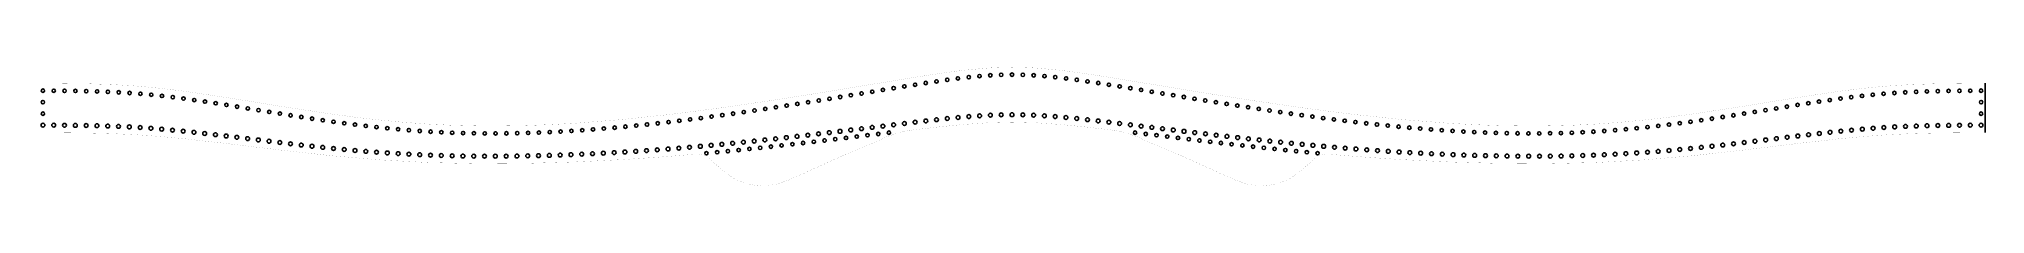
# Model space of a CAD drawing. Extents: x 148.9 to 220.9, y -22.9 to -18.5.
import ezdxf

# ---------------------------------------------------------------- set-up
doc = ezdxf.new("R2010")
doc.units = 0
doc.layers.add('COAMING', color=7, linetype='CONTINUOUS')

msp = doc.modelspace()

# ---------------------------------------------------------------- linework, layer by layer
at = {"layer": 'COAMING', "color": 0, "linetype": 'CONTINUOUS'}
msp.add_line((220.88125, -20.951064, 0.000497), (220.88125, -19.124243, 0.000497), dxfattribs=at)
at = {"layer": 'COAMING', "color": 0, "linetype": 'CONTINUOUS', "const_width": 0.002}
for points in [[(148.88125, -19.124243), (150.68359, -19.14302), (151.5833, -19.172815), (152.48125, -19.227098), (153.38414, -19.312273), (154.28492, -19.423362), (156.08125, -19.694237), (157.88024, -19.986729), (159.68125, -20.261169), (160.57839, -20.380321), (161.47759, -20.484078), (162.37862, -20.570054), (163.28125, -20.635865), (164.18045, -20.679563), (165.08052, -20.702209), (165.98095, -20.705066), (166.88125, -20.689397), (167.78261, -20.65638), (168.68317, -20.607258), (170.48125, -20.46559), (172.28344, -20.273226), (174.08125, -20.041234), (175.88329, -19.77867), (177.68125, -19.495525), (181.28125, -18.906), (182.17871, -18.766357), (183.07835, -18.646288), (183.97944, -18.56221), (184.4303, -18.538796), (184.88125, -18.530536)], [(184.88125, -18.530536), (184.88125, -18.530536), (185.3322, -18.538796), (185.78306, -18.56221), (186.68415, -18.646288), (187.58379, -18.766357), (188.48125, -18.906), (192.08125, -19.495525), (193.87921, -19.77867), (195.68125, -20.041234), (197.47906, -20.273226), (199.28125, -20.46559), (201.07933, -20.607258), (201.97989, -20.65638), (202.88125, -20.689397), (203.78155, -20.705066), (204.68198, -20.702209), (205.58205, -20.679563), (206.48125, -20.635865), (207.38388, -20.570054), (208.28491, -20.484078), (209.18411, -20.380321), (210.08125, -20.261169), (211.88226, -19.986729), (213.68125, -19.694237), (215.47758, -19.423362), (216.37836, -19.312273), (217.28125, -19.227098), (218.1792, -19.172815), (219.07891, -19.14302), (220.88125, -19.124243)], [(148.88125, -20.951064), (148.88125, -19.124243)], [(173.11765, -21.754667), (173.18731, -21.751808), (173.30042, -21.75566), (173.40826, -21.774937), (173.5429, -21.830308), (173.66816, -21.912395), (173.90104, -22.114714), (174.30337, -22.451781), (174.50828, -22.591214), (174.72162, -22.708066), (175.00021, -22.818052), (175.29097, -22.888948), (175.58649, -22.919613), (175.87934, -22.908903), (176.17107, -22.855728), (176.45454, -22.768725), (176.73213, -22.658841), (177.00618, -22.537024), (177.13505, -22.478304), (177.31437, -22.396335), (178.52688, -21.850603), (179.69389, -21.348676), (180.2942, -21.088127), (180.60209, -20.97827), (180.91832, -20.897374), (181.28125, -20.843936)], [(184.88125, -20.56418), (183.98025, -20.587792), (183.07965, -20.650458), (182.17985, -20.739923), (181.28125, -20.843936)], [(188.48125, -20.843936), (187.58265, -20.739923), (186.68285, -20.650458), (185.78225, -20.587792), (184.88125, -20.56418), (184.88125, -20.56418)], [(196.64485, -21.754667), (196.57519, -21.751808), (196.46208, -21.75566), (196.35424, -21.774937), (196.2196, -21.830308), (196.09434, -21.912395), (195.86146, -22.114714), (195.45913, -22.451781), (195.25422, -22.591214), (195.04088, -22.708066), (194.76229, -22.818052), (194.47153, -22.888948), (194.17601, -22.919613), (193.88316, -22.908903), (193.59143, -22.855728), (193.30796, -22.768725), (193.03037, -22.658841), (192.75632, -22.537024), (192.62745, -22.478304), (192.44813, -22.396335), (191.23562, -21.850603), (190.06861, -21.348676), (189.4683, -21.088127), (189.16041, -20.97827), (188.84418, -20.897374), (188.48125, -20.843936)], [(173.11765, -21.754667), (171.80007, -21.8606), (170.48125, -21.94887), (168.68205, -22.038005), (166.88125, -22.089224), (165.08096, -22.099162), (163.28125, -22.058508), (161.47927, -21.959016), (159.68125, -21.804531), (157.88043, -21.604626), (156.08125, -21.385521), (154.2833, -21.17974), (153.38288, -21.09493), (152.48125, -21.029777), (151.58247, -20.988114), (150.68264, -20.965295), (148.88125, -20.951064)], [(220.88125, -20.951064), (219.07986, -20.965295), (218.18003, -20.988114), (217.28125, -21.029777), (216.37962, -21.09493), (215.4792, -21.17974), (213.68125, -21.385521), (211.88207, -21.604626), (210.08125, -21.804531), (208.28323, -21.959016), (206.48125, -22.058508), (204.68154, -22.099162), (202.88125, -22.089224), (201.08045, -22.038005), (199.28125, -21.94887), (197.96243, -21.8606), (196.64485, -21.754667)]]:
    msp.add_lwpolyline(points, dxfattribs=at)
at = {"layer": 'COAMING', "color": 0, "linetype": 'CONTINUOUS'}
for centre, radius in [((149.02817, -19.400483, 0.000497), 0.062992), ((149.42926, -19.402539, 0.000497), 0.062992), ((149.83035, -19.405577, 0.000497), 0.062992), ((150.23141, -19.410319, 0.000497), 0.062992), ((150.63244, -19.417485, 0.000497), 0.062992), ((151.03341, -19.427801, 0.000497), 0.062992), ((151.43425, -19.441992, 0.000497), 0.062992), ((151.8349, -19.460784, 0.000497), 0.062992), ((152.23527, -19.484902, 0.000497), 0.062992), ((179.3156, -19.50317, 0.000497), 0.062992), ((179.71134, -19.437871, 0.000497), 0.062992), ((180.10711, -19.372706, 0.000497), 0.062992), ((180.50292, -19.307815, 0.000497), 0.062992), ((180.8988, -19.243339, 0.000497), 0.062992), ((181.29477, -19.17942, 0.000497), 0.062992), ((181.69088, -19.116422, 0.000497), 0.062992), ((182.08733, -19.05553, 0.000497), 0.062992), ((182.48429, -18.998117, 0.000497), 0.062992), ((182.88193, -18.945573, 0.000497), 0.062992), ((183.28034, -18.899309, 0.000497), 0.062992), ((183.67957, -18.860762, 0.000497), 0.062992), ((184.07958, -18.831395, 0.000497), 0.062992), ((184.48023, -18.812689, 0.000497), 0.062992), ((184.88125, -18.806127, 0.000497), 0.062992), ((185.28227, -18.812689, 0.000497), 0.062992), ((185.68292, -18.831395, 0.000497), 0.062992), ((186.08293, -18.860762, 0.000497), 0.062992), ((186.48216, -18.899309, 0.000497), 0.062992), ((186.88057, -18.945573, 0.000497), 0.062992), ((187.27821, -18.998117, 0.000497), 0.062992), ((187.67517, -19.05553, 0.000497), 0.062992), ((188.07162, -19.116422, 0.000497), 0.062992), ((188.46773, -19.17942, 0.000497), 0.062992), ((188.8637, -19.243339, 0.000497), 0.062992), ((189.25958, -19.307815, 0.000497), 0.062992), ((189.65539, -19.372706, 0.000497), 0.062992), ((190.05116, -19.437871, 0.000497), 0.062992), ((190.4469, -19.50317, 0.000497), 0.062992), ((217.52723, -19.484902, 0.000497), 0.062992), ((217.9276, -19.460784, 0.000497), 0.062992), ((218.32825, -19.441992, 0.000497), 0.062992), ((218.72909, -19.427801, 0.000497), 0.062992), ((219.13006, -19.417485, 0.000497), 0.062992), ((219.53109, -19.410319, 0.000497), 0.062992), ((219.93215, -19.405577, 0.000497), 0.062992), ((220.33324, -19.402539, 0.000497), 0.062992), ((220.73433, -19.400483, 0.000497), 0.062992), ((149.02817, -19.825641, 0.000497), 0.062992), ((152.63522, -19.515054, 0.000497), 0.062992), ((153.03466, -19.551398, 0.000497), 0.062992), ((153.43356, -19.593347, 0.000497), 0.062992), ((153.8319, -19.640267, 0.000497), 0.062992), ((154.2297, -19.691525, 0.000497), 0.062992), ((154.62701, -19.746492, 0.000497), 0.062992), ((155.02388, -19.804544, 0.000497), 0.062992), ((155.42038, -19.865061, 0.000497), 0.062992), ((155.8166, -19.927427, 0.000497), 0.062992), ((156.21262, -19.991029, 0.000497), 0.062992), ((156.60853, -20.055344, 0.000497), 0.062992), ((157.00438, -20.11999, 0.000497), 0.062992), ((157.40024, -20.184592, 0.000497), 0.062992), ((174.95777, -20.1923, 0.000497), 0.062992), ((175.35459, -20.133876, 0.000497), 0.062992), ((175.75124, -20.074326, 0.000497), 0.062992), ((176.14773, -20.01374, 0.000497), 0.062992), ((176.54408, -19.952209, 0.000497), 0.062992), ((176.94029, -19.889822, 0.000497), 0.062992), ((177.33639, -19.826669, 0.000497), 0.062992), ((177.73237, -19.76284, 0.000497), 0.062992), ((178.12826, -19.698436, 0.000497), 0.062992), ((178.52408, -19.633595, 0.000497), 0.062992), ((178.91985, -19.568458, 0.000497), 0.062992), ((190.84265, -19.568458, 0.000497), 0.062992), ((191.23842, -19.633595, 0.000497), 0.062992), ((191.63424, -19.698436, 0.000497), 0.062992), ((192.03013, -19.76284, 0.000497), 0.062992), ((192.42611, -19.826669, 0.000497), 0.062992), ((192.82221, -19.889822, 0.000497), 0.062992), ((193.21842, -19.952209, 0.000497), 0.062992), ((193.61477, -20.01374, 0.000497), 0.062992), ((194.01126, -20.074326, 0.000497), 0.062992), ((194.40791, -20.133876, 0.000497), 0.062992), ((194.80473, -20.1923, 0.000497), 0.062992), ((212.36226, -20.184592, 0.000497), 0.062992), ((212.75812, -20.11999, 0.000497), 0.062992), ((213.15397, -20.055344, 0.000497), 0.062992), ((213.54988, -19.991029, 0.000497), 0.062992), ((213.9459, -19.927427, 0.000497), 0.062992), ((214.34212, -19.865061, 0.000497), 0.062992), ((214.73862, -19.804544, 0.000497), 0.062992), ((215.13549, -19.746492, 0.000497), 0.062992), ((215.5328, -19.691525, 0.000497), 0.062992), ((215.9306, -19.640267, 0.000497), 0.062992), ((216.32894, -19.593347, 0.000497), 0.062992), ((216.72784, -19.551398, 0.000497), 0.062992), ((217.12728, -19.515054, 0.000497), 0.062992), ((220.73433, -19.825641, 0.000497), 0.062992), ((149.02817, -20.675956, 0.000497), 0.070866), ((149.02817, -20.250798, 0.000497), 0.062992), ((149.42796, -20.677485, 0.000497), 0.070866), ((149.82775, -20.679764, 0.000497), 0.070866), ((150.22753, -20.683345, 0.000497), 0.070866), ((150.62729, -20.688776, 0.000497), 0.070866), ((151.027, -20.696609, 0.000497), 0.070866), ((151.42665, -20.707397, 0.000497), 0.070866), ((151.82619, -20.721691, 0.000497), 0.070866), ((152.22556, -20.740044, 0.000497), 0.070866), ((152.62469, -20.762997, 0.000497), 0.070866), ((153.02352, -20.790686, 0.000497), 0.070866), ((153.42204, -20.822658, 0.000497), 0.070866), ((153.82023, -20.858417, 0.000497), 0.070866), ((154.21811, -20.897468, 0.000497), 0.070866), ((154.6157, -20.939317, 0.000497), 0.070866), ((157.79616, -20.24878, 0.000497), 0.062992), ((158.19222, -20.312178, 0.000497), 0.062992), ((158.58845, -20.374414, 0.000497), 0.062992), ((158.98493, -20.435112, 0.000497), 0.062992), ((159.38169, -20.4939, 0.000497), 0.062992), ((159.77879, -20.550402, 0.000497), 0.062992), ((160.17624, -20.604298, 0.000497), 0.062992), ((160.57407, -20.655373, 0.000497), 0.062992), ((160.97228, -20.703425, 0.000497), 0.062992), ((161.37086, -20.748247, 0.000497), 0.062992), ((161.76981, -20.789635, 0.000497), 0.062992), ((162.16913, -20.82738, 0.000497), 0.062992), ((162.56879, -20.861276, 0.000497), 0.062992), ((162.96877, -20.891115, 0.000497), 0.062992), ((163.36904, -20.916688, 0.000497), 0.062992), ((163.76958, -20.937881, 0.000497), 0.062992), ((167.77907, -20.932132, 0.000497), 0.062992), ((168.17968, -20.912231, 0.000497), 0.062992), ((168.58011, -20.88925, 0.000497), 0.062992), ((168.98036, -20.863298, 0.000497), 0.062992), ((169.38042, -20.834482, 0.000497), 0.062992), ((169.78027, -20.80291, 0.000497), 0.062992), ((170.1799, -20.768688, 0.000497), 0.062992), ((170.57931, -20.731922, 0.000497), 0.062992), ((170.97849, -20.692723, 0.000497), 0.062992), ((171.37743, -20.651206, 0.000497), 0.062992), ((171.77613, -20.607487, 0.000497), 0.062992), ((172.1746, -20.561681, 0.000497), 0.062992), ((172.57284, -20.513905, 0.000497), 0.062992), ((172.97085, -20.464274, 0.000497), 0.062992), ((173.36864, -20.412904, 0.000497), 0.062992), ((173.76622, -20.359911, 0.000497), 0.062992), ((174.1636, -20.30541, 0.000497), 0.062992), ((174.56078, -20.249509, 0.000497), 0.062992), ((178.1209, -20.950785, 0.000497), 0.070866), ((178.51785, -20.903181, 0.000497), 0.070866), ((178.91475, -20.855214, 0.000497), 0.070866), ((179.31163, -20.807004, 0.000497), 0.070866), ((179.70849, -20.758674, 0.000497), 0.070866), ((180.10535, -20.710345, 0.000497), 0.070866), ((180.50223, -20.662139, 0.000497), 0.070866), ((180.89914, -20.614175, 0.000497), 0.070866), ((181.29609, -20.566574, 0.000497), 0.070866), ((181.69312, -20.519627, 0.000497), 0.070866), ((182.09032, -20.474237, 0.000497), 0.070866), ((182.48782, -20.431445, 0.000497), 0.070866), ((182.88569, -20.392298, 0.000497), 0.070866), ((183.284, -20.357853, 0.000497), 0.070866), ((183.68276, -20.329179, 0.000497), 0.070866), ((184.08195, -20.307353, 0.000497), 0.070866), ((184.48149, -20.293461, 0.000497), 0.070866), ((184.88125, -20.28859, 0.000497), 0.070866), ((185.28101, -20.293461, 0.000497), 0.070866), ((185.68055, -20.307353, 0.000497), 0.070866), ((186.07974, -20.329179, 0.000497), 0.070866), ((186.4785, -20.357853, 0.000497), 0.070866), ((186.87681, -20.392298, 0.000497), 0.070866), ((187.27468, -20.431445, 0.000497), 0.070866), ((187.67218, -20.474237, 0.000497), 0.070866), ((188.06938, -20.519627, 0.000497), 0.070866), ((188.46641, -20.566574, 0.000497), 0.070866), ((188.86336, -20.614175, 0.000497), 0.070866), ((189.26027, -20.662139, 0.000497), 0.070866), ((189.65715, -20.710345, 0.000497), 0.070866), ((190.05401, -20.758674, 0.000497), 0.070866), ((190.45087, -20.807004, 0.000497), 0.070866), ((190.84775, -20.855214, 0.000497), 0.070866), ((191.24465, -20.903181, 0.000497), 0.070866), ((191.6416, -20.950785, 0.000497), 0.070866), ((195.20172, -20.249509, 0.000497), 0.062992), ((195.5989, -20.30541, 0.000497), 0.062992), ((195.99628, -20.359911, 0.000497), 0.062992), ((196.39386, -20.412904, 0.000497), 0.062992), ((196.79165, -20.464274, 0.000497), 0.062992), ((197.18966, -20.513905, 0.000497), 0.062992), ((197.5879, -20.561681, 0.000497), 0.062992), ((197.98637, -20.607487, 0.000497), 0.062992), ((198.38507, -20.651206, 0.000497), 0.062992), ((198.78401, -20.692723, 0.000497), 0.062992), ((199.18319, -20.731922, 0.000497), 0.062992), ((199.5826, -20.768688, 0.000497), 0.062992), ((199.98223, -20.80291, 0.000497), 0.062992), ((200.38208, -20.834482, 0.000497), 0.062992), ((200.78214, -20.863298, 0.000497), 0.062992), ((201.18239, -20.88925, 0.000497), 0.062992), ((201.58282, -20.912231, 0.000497), 0.062992), ((201.98343, -20.932132, 0.000497), 0.062992), ((205.99292, -20.937881, 0.000497), 0.062992), ((206.39346, -20.916688, 0.000497), 0.062992), ((206.79373, -20.891115, 0.000497), 0.062992), ((207.19371, -20.861276, 0.000497), 0.062992), ((207.59337, -20.82738, 0.000497), 0.062992), ((207.99269, -20.789635, 0.000497), 0.062992), ((208.39164, -20.748247, 0.000497), 0.062992), ((208.79022, -20.703425, 0.000497), 0.062992), ((209.18843, -20.655373, 0.000497), 0.062992), ((209.58626, -20.604298, 0.000497), 0.062992), ((209.98371, -20.550402, 0.000497), 0.062992), ((210.38081, -20.4939, 0.000497), 0.062992), ((210.77757, -20.435112, 0.000497), 0.062992), ((211.17405, -20.374414, 0.000497), 0.062992), ((211.57028, -20.312178, 0.000497), 0.062992), ((211.96634, -20.24878, 0.000497), 0.062992), ((215.1468, -20.939317, 0.000497), 0.070866), ((215.54439, -20.897468, 0.000497), 0.070866), ((215.94227, -20.858417, 0.000497), 0.070866), ((216.34046, -20.822658, 0.000497), 0.070866), ((216.73898, -20.790686, 0.000497), 0.070866), ((217.13781, -20.762997, 0.000497), 0.070866), ((217.53694, -20.740044, 0.000497), 0.070866), ((217.93631, -20.721691, 0.000497), 0.070866), ((218.33585, -20.707397, 0.000497), 0.070866), ((218.7355, -20.696609, 0.000497), 0.070866), ((219.13521, -20.688776, 0.000497), 0.070866), ((219.53497, -20.683345, 0.000497), 0.070866), ((219.93475, -20.679764, 0.000497), 0.070866), ((220.33454, -20.677485, 0.000497), 0.070866), ((220.73433, -20.675956, 0.000497), 0.070866), ((220.73433, -20.250798, 0.000497), 0.062992), ((155.01305, -20.983473, 0.000497), 0.070866), ((155.41019, -21.029445, 0.000497), 0.070866), ((155.80718, -21.076747, 0.000497), 0.070866), ((156.20407, -21.12489, 0.000497), 0.070866), ((156.6009, -21.173451, 0.000497), 0.070866), ((156.99772, -21.222104, 0.000497), 0.070866), ((157.39457, -21.27053, 0.000497), 0.070866), ((157.79149, -21.318415, 0.000497), 0.070866), ((158.18851, -21.365439, 0.000497), 0.070866), ((158.58566, -21.411286, 0.000497), 0.070866), ((158.98299, -21.455637, 0.000497), 0.070866), ((159.38052, -21.498174, 0.000497), 0.070866), ((159.77826, -21.53858, 0.000497), 0.070866), ((160.17624, -21.576614, 0.000497), 0.070866), ((160.57445, -21.612187, 0.000497), 0.070866), ((160.97288, -21.645225, 0.000497), 0.070866), ((164.17031, -20.954781, 0.000497), 0.062992), ((164.57121, -20.967499, 0.000497), 0.062992), ((164.97221, -20.976147, 0.000497), 0.062992), ((165.37327, -20.980839, 0.000497), 0.062992), ((165.77437, -20.981685, 0.000497), 0.062992), ((166.17545, -20.978798, 0.000497), 0.062992), ((166.57649, -20.972288, 0.000497), 0.062992), ((166.97746, -20.962269, 0.000497), 0.062992), ((167.37833, -20.948847, 0.000497), 0.062992), ((170.55992, -21.668543, 0.000497), 0.070866), ((170.95893, -21.643467, 0.000497), 0.070866), ((171.35783, -21.616674, 0.000497), 0.070866), ((171.75661, -21.588211, 0.000497), 0.070866), ((172.15527, -21.558128, 0.000497), 0.070866), ((172.5538, -21.526473, 0.000497), 0.070866), ((172.95222, -21.493293, 0.000497), 0.070866), ((173.35051, -21.458638, 0.000497), 0.070866), ((173.74867, -21.422556, 0.000497), 0.070866), ((174.14671, -21.385095, 0.000497), 0.070866), ((174.37038, -21.637866, 0.000497), 0.0625), ((174.54461, -21.346313, 0.000497), 0.070866), ((174.76817, -21.597838, 0.000497), 0.0625), ((174.9424, -21.306284, 0.000497), 0.070866), ((175.16583, -21.556645, 0.000497), 0.0625), ((175.34007, -21.265091, 0.000497), 0.070866), ((175.56338, -21.514365, 0.000497), 0.0625), ((175.73762, -21.222811, 0.000497), 0.070866), ((175.96083, -21.471079, 0.000497), 0.0625), ((176.13506, -21.179526, 0.000497), 0.070866), ((176.35817, -21.426867, 0.000497), 0.0625), ((176.5324, -21.135313, 0.000497), 0.070866), ((176.75542, -21.381806, 0.000497), 0.0625), ((176.92965, -21.090252, 0.000497), 0.070866), ((177.15258, -21.335977, 0.000497), 0.0625), ((177.32681, -21.044423, 0.000497), 0.070866), ((177.54965, -21.289459, 0.000497), 0.0625), ((177.72389, -20.997905, 0.000497), 0.070866), ((177.94666, -21.242339, 0.000497), 0.0625), ((178.34361, -21.194735, 0.000497), 0.0625), ((178.74052, -21.146767, 0.000497), 0.0625), ((179.1374, -21.098558, 0.000497), 0.0625), ((179.53426, -21.050228, 0.000497), 0.0625), ((179.93112, -21.001899, 0.000497), 0.0625), ((180.328, -20.953692, 0.000497), 0.0625), ((189.4345, -20.953692, 0.000497), 0.0625), ((189.83138, -21.001899, 0.000497), 0.0625), ((190.22824, -21.050228, 0.000497), 0.0625), ((190.6251, -21.098558, 0.000497), 0.0625), ((191.02198, -21.146767, 0.000497), 0.0625), ((191.41889, -21.194735, 0.000497), 0.0625), ((191.81584, -21.242339, 0.000497), 0.0625), ((192.03861, -20.997905, 0.000497), 0.070866), ((192.21285, -21.289459, 0.000497), 0.0625), ((192.43569, -21.044423, 0.000497), 0.070866), ((192.60992, -21.335977, 0.000497), 0.0625), ((192.83285, -21.090252, 0.000497), 0.070866), ((193.00708, -21.381806, 0.000497), 0.0625), ((193.2301, -21.135313, 0.000497), 0.070866), ((193.40433, -21.426867, 0.000497), 0.0625), ((193.62744, -21.179526, 0.000497), 0.070866), ((193.80167, -21.471079, 0.000497), 0.0625), ((194.02488, -21.222811, 0.000497), 0.070866), ((194.19912, -21.514365, 0.000497), 0.0625), ((194.42243, -21.265091, 0.000497), 0.070866), ((194.59667, -21.556645, 0.000497), 0.0625), ((194.8201, -21.306284, 0.000497), 0.070866), ((194.99433, -21.597838, 0.000497), 0.0625), ((195.21789, -21.346313, 0.000497), 0.070866), ((195.39212, -21.637866, 0.000497), 0.0625), ((195.61579, -21.385095, 0.000497), 0.070866), ((196.01383, -21.422556, 0.000497), 0.070866), ((196.41199, -21.458638, 0.000497), 0.070866), ((196.81028, -21.493293, 0.000497), 0.070866), ((197.2087, -21.526473, 0.000497), 0.070866), ((197.60723, -21.558128, 0.000497), 0.070866), ((198.00589, -21.588211, 0.000497), 0.070866), ((198.40467, -21.616674, 0.000497), 0.070866), ((198.80357, -21.643467, 0.000497), 0.070866), ((199.20258, -21.668543, 0.000497), 0.070866), ((202.38417, -20.948847, 0.000497), 0.062992), ((202.78504, -20.962269, 0.000497), 0.062992), ((203.18601, -20.972288, 0.000497), 0.062992), ((203.58705, -20.978798, 0.000497), 0.062992), ((203.98813, -20.981685, 0.000497), 0.062992), ((204.38923, -20.980839, 0.000497), 0.062992), ((204.79029, -20.976147, 0.000497), 0.062992), ((205.19129, -20.967499, 0.000497), 0.062992), ((205.59219, -20.954781, 0.000497), 0.062992), ((208.78962, -21.645225, 0.000497), 0.070866), ((209.18805, -21.612187, 0.000497), 0.070866), ((209.58626, -21.576614, 0.000497), 0.070866), ((209.98424, -21.53858, 0.000497), 0.070866), ((210.38198, -21.498174, 0.000497), 0.070866), ((210.77951, -21.455637, 0.000497), 0.070866), ((211.17684, -21.411286, 0.000497), 0.070866), ((211.57399, -21.365439, 0.000497), 0.070866), ((211.97101, -21.318415, 0.000497), 0.070866), ((212.36793, -21.27053, 0.000497), 0.070866), ((212.76478, -21.222104, 0.000497), 0.070866), ((213.1616, -21.173451, 0.000497), 0.070866), ((213.55843, -21.12489, 0.000497), 0.070866), ((213.95532, -21.076747, 0.000497), 0.070866), ((214.35231, -21.029445, 0.000497), 0.070866), ((214.74945, -20.983473, 0.000497), 0.070866), ((161.37151, -21.675658, 0.000497), 0.070866), ((161.77034, -21.703412, 0.000497), 0.070866), ((162.16935, -21.728414, 0.000497), 0.070866), ((162.56853, -21.750591, 0.000497), 0.070866), ((162.96786, -21.769869, 0.000497), 0.070866), ((163.36732, -21.786176, 0.000497), 0.070866), ((163.76689, -21.799493, 0.000497), 0.070866), ((164.16655, -21.809924, 0.000497), 0.070866), ((164.56627, -21.817588, 0.000497), 0.070866), ((164.96603, -21.822603, 0.000497), 0.070866), ((165.36581, -21.825089, 0.000497), 0.070866), ((165.76561, -21.825165, 0.000497), 0.070866), ((166.16539, -21.82295, 0.000497), 0.070866), ((166.56516, -21.818563, 0.000497), 0.070866), ((166.96491, -21.812122, 0.000497), 0.070866), ((167.36461, -21.803717, 0.000497), 0.070866), ((167.76427, -21.793378, 0.000497), 0.070866), ((168.16388, -21.781125, 0.000497), 0.070866), ((168.56342, -21.766977, 0.000497), 0.070866), ((168.96289, -21.750956, 0.000497), 0.070866), ((169.36229, -21.733082, 0.000497), 0.070866), ((169.7616, -21.713374, 0.000497), 0.070866), ((170.16081, -21.691854, 0.000497), 0.070866), ((173.57444, -21.71411, 0.000497), 0.0625), ((173.97247, -21.676649, 0.000497), 0.0625), ((195.79003, -21.676649, 0.000497), 0.0625), ((196.18806, -21.71411, 0.000497), 0.0625), ((199.60169, -21.691854, 0.000497), 0.070866), ((200.0009, -21.713374, 0.000497), 0.070866), ((200.40021, -21.733082, 0.000497), 0.070866), ((200.79961, -21.750956, 0.000497), 0.070866), ((201.19908, -21.766977, 0.000497), 0.070866), ((201.59862, -21.781125, 0.000497), 0.070866), ((201.99823, -21.793378, 0.000497), 0.070866), ((202.39789, -21.803717, 0.000497), 0.070866), ((202.79759, -21.812122, 0.000497), 0.070866), ((203.19734, -21.818563, 0.000497), 0.070866), ((203.59711, -21.82295, 0.000497), 0.070866), ((203.99689, -21.825165, 0.000497), 0.070866), ((204.39669, -21.825089, 0.000497), 0.070866), ((204.79647, -21.822603, 0.000497), 0.070866), ((205.19623, -21.817588, 0.000497), 0.070866), ((205.59595, -21.809924, 0.000497), 0.070866), ((205.99561, -21.799493, 0.000497), 0.070866), ((206.39518, -21.786176, 0.000497), 0.070866), ((206.79464, -21.769869, 0.000497), 0.070866), ((207.19397, -21.750591, 0.000497), 0.070866), ((207.59315, -21.728414, 0.000497), 0.070866), ((207.99216, -21.703412, 0.000497), 0.070866), ((208.39099, -21.675658, 0.000497), 0.070866)]:
    msp.add_circle(centre, radius, dxfattribs=at)

doc.saveas('drawing.dxf')
